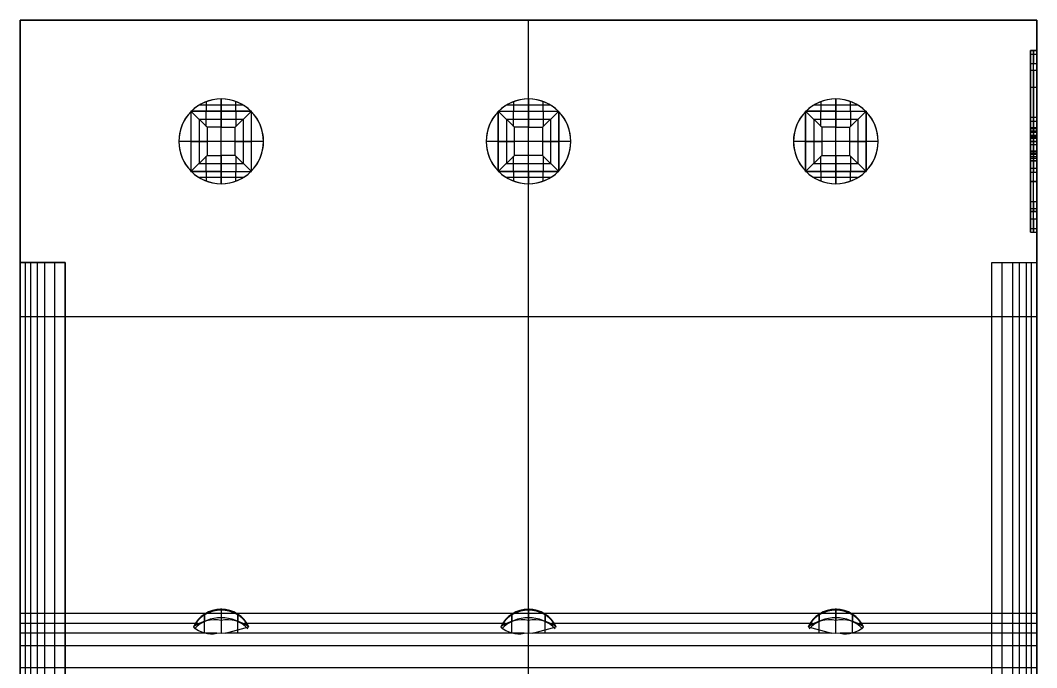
# Model space of a CAD drawing. Extents: x -8.4 to 8.4, y -9.8 to 12.2.
# Drawn here: x -8.4 to 8.4, y 1.46 to 12.16 of the extents above; entities that cross this region are included whole.
import ezdxf

# ---------------------------------------------------------------- set-up
doc = ezdxf.new("R2010")
doc.units = 0
doc.layers.add('DEFAULT', color=7, linetype='CONTINUOUS')

msp = doc.modelspace()

# ---------------------------------------------------------------- linework, layer by layer
at = {"layer": 'DEFAULT', "color": 98}
for p, q in [((8.4, 12.16), (-8.4, 12.16)), ((-8.4, 12.16), (-8.4, 2.36)), ((-8.4, -9.84), (-8.4, 12.16)), ((-8.4, 12.16), (8.4, 12.16)), ((-8.4, 12.16), (8.4, 12.16)), ((-8.4, 12.16), (-8.4, -8.51)), ((0, 10.86), (0, 12.16)), ((0, 10.86), (0, 12.16)), ((8.4, 2.36), (8.4, 12.16)), ((8.4, 12.16), (8.4, -9.84)), ((8.4, -8.51), (8.4, 12.16)), ((8.3, 11.66), (8.4, 11.66)), ((8.4, 11.66), (8.3, 11.66)), ((8.3, 11.449), (8.3, 11.66)), ((8.3, 11.66), (8.3, 11.449)), ((8.3, 11.66), (8.4, 11.66)), ((8.3, 11.31), (8.3, 11.66)), ((8.3, 11.598), (8.4, 11.598)), ((8.3, 11.598), (8.4, 11.598)), ((8.35, 11.449), (8.35, 11.66)), ((8.35, 11.66), (8.35, 11.449)), ((8.4, 11.449), (8.4, 11.66)), ((8.4, 11.66), (8.4, 11.449)), ((8.3, 8.871), (8.3, 11.449)), ((8.3, 11.449), (8.3, 8.871)), ((8.3, 11.449), (8.4, 11.449)), ((8.3, 11.449), (8.4, 11.449)), ((8.35, 8.871), (8.35, 11.449)), ((8.35, 8.871), (8.35, 11.449)), ((8.4, 11.449), (8.4, 8.871)), ((8.4, 8.871), (8.4, 11.449)), ((8.3, 10.386), (8.3, 11.337)), ((8.3, 11.337), (8.3, 10.386)), ((8.3, 11.337), (8.4, 11.337)), ((8.35, 10.386), (8.35, 11.337)), ((8.35, 11.337), (8.35, 10.386)), ((8.4, 10.386), (8.4, 11.337)), ((8.4, 11.337), (8.4, 10.386)), ((8.4, 10.562), (8.4, 11.337)), ((8.3, 11.058), (8.4, 11.058)), ((8.3, 11.058), (8.4, 11.058)), ((-5.08, 10.76), (-5.441, 10.76)), ((-5.325, 10.66), (-5.325, 10.816)), ((-5.08, 10.86), (-5.08, 10.66)), ((-5.08, 9.46), (-5.08, 10.86)), ((-4.719, 10.76), (-5.08, 10.76)), ((-4.835, 10.66), (-4.835, 10.816)), ((0, 10.76), (-0.361, 10.76)), ((-0.245, 10.66), (-0.245, 10.816)), ((0, 10.86), (0, 10.66)), ((0, 9.46), (0, 10.86)), ((0.361, 10.76), (0, 10.76)), ((0.245, 10.66), (0.245, 10.816)), ((5.08, 10.76), (4.719, 10.76)), ((4.835, 10.66), (4.835, 10.816)), ((5.08, 10.86), (5.08, 10.66)), ((5.08, 9.46), (5.08, 10.86)), ((5.441, 10.76), (5.08, 10.76)), ((5.325, 10.66), (5.325, 10.816)), ((-5.575, 10.655), (-5.58, 10.66)), ((-5.58, 10.66), (-5.57, 10.66)), ((-5.57, 10.66), (-5.58, 10.66)), ((-5.58, 10.66), (-5.58, 10.65)), ((-5.58, 10.65), (-5.57, 10.66)), ((-5.58, 10.66), (-5.58, 10.65)), ((-5.58, 10.66), (-5.58, 10.65)), ((-5.58, 10.66), (-5.57, 10.66)), ((-5.575, 10.655), (-5.58, 10.65)), ((-5.58, 10.655), (-5.575, 10.655)), ((-5.58, 10.655), (-5.575, 10.655)), ((-5.58, 10.65), (-5.58, 9.67)), ((-5.58, 10.65), (-5.58, 9.67)), ((-5.58, 10.65), (-5.58, 9.67)), ((-5.577, 10.657), (-5.572, 10.657)), ((-5.577, 10.657), (-5.577, 10.652)), ((-5.57, 10.66), (-5.575, 10.655)), ((-5.575, 10.655), (-5.575, 10.66)), ((-5.575, 10.655), (-5.575, 10.66)), ((-5.312, 10.392), (-5.575, 10.655)), ((-5.08, 10.66), (-5.57, 10.66)), ((-5.57, 10.66), (-5.08, 10.66)), ((-5.57, 10.66), (-5.08, 10.66)), ((-5.327, 10.407), (-5.327, 10.66)), ((-5.08, 10.66), (-5.08, 10.392)), ((-5.08, 10.66), (-4.59, 10.66)), ((-4.59, 10.66), (-5.08, 10.66)), ((-5.08, 10.66), (-4.59, 10.66)), ((-4.848, 10.392), (-4.585, 10.655)), ((-4.833, 10.407), (-4.833, 10.66)), ((-4.58, 10.66), (-4.59, 10.66)), ((-4.59, 10.66), (-4.58, 10.65)), ((-4.59, 10.66), (-4.585, 10.655)), ((-4.59, 10.66), (-4.58, 10.66)), ((-4.59, 10.66), (-4.58, 10.66)), ((-4.588, 10.657), (-4.583, 10.657)), ((-4.585, 10.655), (-4.58, 10.66)), ((-4.585, 10.655), (-4.585, 10.66)), ((-4.585, 10.655), (-4.585, 10.66)), ((-4.585, 10.655), (-4.58, 10.65)), ((-4.585, 10.655), (-4.58, 10.655)), ((-4.585, 10.655), (-4.58, 10.655)), ((-4.583, 10.657), (-4.583, 10.652)), ((-4.58, 10.65), (-4.58, 10.66)), ((-4.58, 10.65), (-4.58, 10.66)), ((-4.58, 10.65), (-4.58, 10.66)), ((-4.58, 9.67), (-4.58, 10.65)), ((-4.58, 9.67), (-4.58, 10.65)), ((-4.58, 9.67), (-4.58, 10.65)), ((-0.5, 10.65), (-0.5, 10.66)), ((-0.5, 10.66), (-0.5, 10.65)), ((-0.5, 10.66), (-0.495, 10.655)), ((-0.5, 10.65), (-0.49, 10.66)), ((-0.49, 10.66), (-0.5, 10.66)), ((-0.49, 10.66), (-0.5, 10.66)), ((-0.5, 10.66), (-0.5, 10.65)), ((-0.5, 10.66), (-0.49, 10.66)), ((-0.5, 10.65), (-0.495, 10.655)), ((-0.5, 10.655), (-0.495, 10.655)), ((-0.5, 10.655), (-0.495, 10.655)), ((-0.5, 9.67), (-0.5, 10.65)), ((-0.5, 10.65), (-0.5, 9.67)), ((-0.5, 10.65), (-0.5, 9.67)), ((-0.497, 10.657), (-0.492, 10.657)), ((-0.497, 10.657), (-0.497, 10.652)), ((-0.495, 10.655), (-0.49, 10.66)), ((-0.495, 10.655), (-0.495, 10.66)), ((-0.495, 10.655), (-0.495, 10.66)), ((-0.232, 10.392), (-0.495, 10.655)), ((-0.49, 10.66), (0, 10.66)), ((-0.49, 10.66), (0, 10.66)), ((-0.49, 10.66), (0, 10.66)), ((-0.247, 10.407), (-0.247, 10.66)), ((0, 10.66), (0, 10.392)), ((0, 10.66), (0.49, 10.66)), ((0, 10.66), (0.49, 10.66)), ((0, 10.66), (0.49, 10.66)), ((0.495, 10.655), (0.232, 10.392)), ((0.247, 10.407), (0.247, 10.66)), ((0.495, 10.655), (0.49, 10.66)), ((0.49, 10.66), (0.5, 10.66)), ((0.49, 10.66), (0.5, 10.66)), ((0.49, 10.66), (0.5, 10.65)), ((0.49, 10.66), (0.5, 10.66)), ((0.492, 10.657), (0.497, 10.657)), ((0.5, 10.66), (0.495, 10.655)), ((0.495, 10.655), (0.495, 10.66)), ((0.495, 10.655), (0.495, 10.66)), ((0.5, 10.65), (0.495, 10.655)), ((0.495, 10.655), (0.5, 10.655)), ((0.495, 10.655), (0.5, 10.655)), ((0.497, 10.657), (0.497, 10.652)), ((0.5, 10.65), (0.5, 10.66)), ((0.5, 10.65), (0.5, 10.66)), ((0.5, 10.65), (0.5, 10.66)), ((0.5, 10.65), (0.5, 9.67)), ((0.5, 9.67), (0.5, 10.65)), ((0.5, 9.67), (0.5, 10.65)), ((4.58, 10.65), (4.59, 10.66)), ((4.59, 10.66), (4.58, 10.66)), ((4.58, 10.66), (4.58, 10.65)), ((4.59, 10.66), (4.58, 10.66)), ((4.58, 10.65), (4.58, 10.66)), ((4.585, 10.655), (4.58, 10.66)), ((4.58, 10.66), (4.59, 10.66)), ((4.58, 10.66), (4.58, 10.65)), ((4.58, 10.65), (4.585, 10.655)), ((4.58, 10.655), (4.585, 10.655)), ((4.58, 10.655), (4.585, 10.655)), ((4.58, 9.67), (4.58, 10.65)), ((4.58, 9.67), (4.58, 10.65)), ((4.58, 10.65), (4.58, 9.67)), ((4.583, 10.657), (4.583, 10.652)), ((4.583, 10.657), (4.588, 10.657)), ((4.585, 10.655), (4.59, 10.66)), ((4.585, 10.655), (4.585, 10.66)), ((4.585, 10.655), (4.585, 10.66)), ((4.848, 10.392), (4.585, 10.655)), ((4.59, 10.66), (5.08, 10.66)), ((5.08, 10.66), (4.59, 10.66)), ((4.59, 10.66), (5.08, 10.66)), ((4.833, 10.407), (4.833, 10.66)), ((5.08, 10.66), (5.08, 10.392)), ((5.08, 10.66), (5.57, 10.66)), ((5.08, 10.66), (5.57, 10.66)), ((5.08, 10.66), (5.57, 10.66)), ((5.312, 10.392), (5.575, 10.655)), ((5.327, 10.407), (5.327, 10.66)), ((5.58, 10.66), (5.57, 10.66)), ((5.57, 10.66), (5.58, 10.65)), ((5.57, 10.66), (5.58, 10.66)), ((5.575, 10.655), (5.57, 10.66)), ((5.57, 10.66), (5.58, 10.66)), ((5.572, 10.657), (5.577, 10.657)), ((5.575, 10.655), (5.58, 10.66)), ((5.575, 10.655), (5.575, 10.66)), ((5.575, 10.655), (5.575, 10.66)), ((5.575, 10.655), (5.58, 10.65)), ((5.575, 10.655), (5.58, 10.655)), ((5.575, 10.655), (5.58, 10.655)), ((5.577, 10.657), (5.577, 10.652)), ((5.58, 10.65), (5.58, 10.66)), ((5.58, 10.66), (5.58, 10.65)), ((5.58, 10.65), (5.58, 10.66)), ((5.58, 10.65), (5.58, 9.67)), ((5.58, 9.67), (5.58, 10.65)), ((5.58, 9.67), (5.58, 10.65)), ((-5.446, 10.526), (-5.08, 10.526)), ((-5.446, 10.526), (-5.446, 9.794)), ((-5.08, 10.526), (-4.714, 10.526)), ((-4.714, 10.526), (-4.714, 9.794)), ((-0.366, 10.526), (0, 10.526)), ((-0.366, 10.526), (-0.366, 9.794)), ((0, 10.526), (0.366, 10.526)), ((0.366, 10.526), (0.366, 9.794)), ((4.714, 10.526), (5.08, 10.526)), ((4.714, 10.526), (4.714, 9.794)), ((5.08, 10.526), (5.446, 10.526)), ((5.446, 10.526), (5.446, 9.794)), ((8.3, 10.304), (8.3, 10.562)), ((8.3, 10.562), (8.3, 10.304)), ((8.3, 10.562), (8.4, 10.562)), ((8.3, 10.15), (8.3, 10.503)), ((8.3, 10.492), (8.4, 10.492)), ((8.3, 10.492), (8.4, 10.492)), ((8.35, 10.562), (8.35, 10.304)), ((8.35, 10.304), (8.35, 10.562)), ((8.4, 10.562), (8.4, 10.304)), ((8.4, 10.562), (8.4, 10.304)), ((-5.08, 10.392), (-5.312, 10.392)), ((-5.312, 10.392), (-5.312, 9.928)), ((-5.08, 10.392), (-4.848, 10.392)), ((-5.08, 9.928), (-5.08, 10.392)), ((-4.848, 9.928), (-4.848, 10.392)), ((0, 10.392), (-0.232, 10.392)), ((-0.232, 9.928), (-0.232, 10.392)), ((0, 10.392), (0.232, 10.392)), ((0, 9.928), (0, 10.392)), ((0.232, 10.392), (0.232, 9.928)), ((5.08, 10.392), (4.848, 10.392)), ((4.848, 10.392), (4.848, 9.928)), ((5.08, 10.392), (5.312, 10.392)), ((5.08, 9.928), (5.08, 10.392)), ((5.312, 9.928), (5.312, 10.392)), ((8.3, 10.373), (8.3, 10.386)), ((8.3, 10.386), (8.3, 10.373)), ((8.3, 10.386), (8.4, 10.386)), ((8.3, 10.386), (8.4, 10.386)), ((8.4, 10.38), (8.3, 10.38)), ((8.3, 10.38), (8.4, 10.38)), ((8.3, 10.215), (8.3, 10.373)), ((8.3, 10.373), (8.3, 10.215)), ((8.3, 10.373), (8.4, 10.373)), ((8.3, 10.373), (8.4, 10.373)), ((8.3, 9.876), (8.3, 10.333)), ((8.3, 10.333), (8.3, 9.876)), ((8.3, 10.333), (8.4, 10.333)), ((8.3, 10.304), (8.3, 10.215)), ((8.3, 10.215), (8.3, 10.304)), ((8.4, 10.304), (8.3, 10.304)), ((8.4, 10.304), (8.3, 10.304)), ((8.3, 10.261), (8.4, 10.261)), ((8.3, 10.261), (8.4, 10.261)), ((8.35, 10.373), (8.35, 10.386)), ((8.35, 10.373), (8.35, 10.386)), ((8.35, 10.215), (8.35, 10.373)), ((8.35, 10.373), (8.35, 10.215)), ((8.35, 9.876), (8.35, 10.333)), ((8.35, 10.333), (8.35, 9.876)), ((8.35, 10.215), (8.35, 10.304)), ((8.35, 10.304), (8.35, 10.215)), ((8.4, 10.386), (8.4, 10.373)), ((8.4, 10.373), (8.4, 10.386)), ((8.4, 10.373), (8.4, 10.215)), ((8.4, 10.215), (8.4, 10.373)), ((8.4, 10.333), (8.4, 9.876)), ((8.4, 10.333), (8.4, 9.876)), ((8.4, 9.876), (8.4, 10.333)), ((8.4, 10.304), (8.4, 10.215)), ((8.4, 10.215), (8.4, 10.304)), ((-5.58, 10.16), (-5.78, 10.16)), ((-4.38, 10.16), (-5.78, 10.16)), ((-5.58, 10.16), (-5.312, 10.16)), ((-4.848, 10.16), (-5.312, 10.16)), ((-4.848, 10.16), (-4.58, 10.16)), ((-4.38, 10.16), (-4.58, 10.16)), ((0.7, 10.16), (-0.7, 10.16)), ((-0.5, 10.16), (-0.7, 10.16)), ((-0.5, 10.16), (-0.232, 10.16)), ((0.232, 10.16), (-0.232, 10.16)), ((0.232, 10.16), (0.5, 10.16)), ((0.7, 10.16), (0.5, 10.16)), ((5.78, 10.16), (4.38, 10.16)), ((4.58, 10.16), (4.38, 10.16)), ((4.58, 10.16), (4.848, 10.16)), ((5.312, 10.16), (4.848, 10.16)), ((5.312, 10.16), (5.58, 10.16)), ((5.78, 10.16), (5.58, 10.16)), ((8.3, 10.239), (8.4, 10.239)), ((8.3, 10.239), (8.4, 10.239)), ((8.4, 10.215), (8.3, 10.215)), ((8.3, 10.215), (8.4, 10.215)), ((8.4, 10.215), (8.3, 10.215)), ((8.3, 10.215), (8.4, 10.215)), ((8.3, 10.215), (8.4, 10.215)), ((8.3, 10.215), (8.4, 10.215)), ((8.4, 10.16), (8.3, 10.16)), ((8.3, 10.16), (8.4, 10.16)), ((8.3, 10.105), (8.4, 10.105)), ((8.3, 10.105), (8.4, 10.105)), ((-5.575, 9.665), (-5.312, 9.928)), ((-5.327, 9.66), (-5.327, 9.913)), ((-5.312, 9.928), (-5.08, 9.928)), ((-5.08, 9.928), (-5.08, 9.66)), ((-4.848, 9.928), (-5.08, 9.928)), ((-4.585, 9.665), (-4.848, 9.928)), ((-4.833, 9.66), (-4.833, 9.913)), ((-0.495, 9.665), (-0.232, 9.928)), ((-0.247, 9.66), (-0.247, 9.913)), ((0, 9.928), (-0.232, 9.928)), ((0.232, 9.928), (0, 9.928)), ((0, 9.66), (0, 9.928)), ((0.495, 9.665), (0.232, 9.928)), ((0.247, 9.66), (0.247, 9.913)), ((4.585, 9.665), (4.848, 9.928)), ((4.833, 9.66), (4.833, 9.913)), ((4.848, 9.928), (5.08, 9.928)), ((5.08, 9.928), (5.08, 9.66)), ((5.08, 9.928), (5.312, 9.928)), ((5.312, 9.928), (5.575, 9.665)), ((5.327, 9.66), (5.327, 9.913)), ((8.3, 9.707), (8.3, 10.059)), ((8.3, 9.995), (8.3, 9.905)), ((8.3, 9.905), (8.3, 9.995)), ((8.3, 9.995), (8.3, 9.836)), ((8.3, 9.836), (8.3, 9.995)), ((8.3, 9.995), (8.4, 9.995)), ((8.4, 9.995), (8.3, 9.995)), ((8.3, 9.995), (8.4, 9.995)), ((8.3, 9.995), (8.4, 9.995)), ((8.3, 9.995), (8.4, 9.995)), ((8.3, 9.995), (8.4, 9.995)), ((8.3, 9.97), (8.4, 9.97)), ((8.3, 9.97), (8.4, 9.97)), ((8.3, 9.948), (8.4, 9.948)), ((8.3, 9.948), (8.4, 9.948)), ((8.35, 9.905), (8.35, 9.995)), ((8.35, 9.836), (8.35, 9.995)), ((8.35, 9.995), (8.35, 9.836)), ((8.35, 9.995), (8.35, 9.905)), ((8.4, 9.995), (8.4, 9.905)), ((8.4, 9.836), (8.4, 9.995)), ((8.4, 9.995), (8.4, 9.905)), ((8.4, 9.995), (8.4, 9.836)), ((-5.446, 9.794), (-5.08, 9.794)), ((-5.08, 9.794), (-4.714, 9.794)), ((-0.366, 9.794), (0, 9.794)), ((0, 9.794), (0.366, 9.794)), ((4.714, 9.794), (5.08, 9.794)), ((5.08, 9.794), (5.446, 9.794)), ((8.3, 9.905), (8.3, 9.648)), ((8.3, 9.648), (8.3, 9.905)), ((8.4, 9.905), (8.3, 9.905)), ((8.4, 9.905), (8.3, 9.905)), ((8.4, 9.876), (8.3, 9.876)), ((8.3, 9.836), (8.3, 9.16)), ((8.3, 9.16), (8.3, 9.836)), ((8.3, 9.836), (8.4, 9.836)), ((8.4, 9.836), (8.3, 9.836)), ((8.35, 9.648), (8.35, 9.905)), ((8.35, 9.905), (8.35, 9.648)), ((8.35, 9.16), (8.35, 9.836)), ((8.35, 9.16), (8.35, 9.836)), ((8.4, 9.905), (8.4, 9.648)), ((8.4, 9.648), (8.4, 9.905)), ((8.4, 9.836), (8.4, 9.16)), ((8.4, 9.16), (8.4, 9.836)), ((-5.57, 9.66), (-5.58, 9.67)), ((-5.58, 9.67), (-5.58, 9.66)), ((-5.58, 9.66), (-5.58, 9.67)), ((-5.58, 9.67), (-5.575, 9.665)), ((-5.58, 9.67), (-5.58, 9.66)), ((-5.575, 9.665), (-5.58, 9.66)), ((-5.58, 9.665), (-5.575, 9.665)), ((-5.58, 9.665), (-5.575, 9.665)), ((-5.58, 9.66), (-5.57, 9.66)), ((-5.58, 9.66), (-5.57, 9.66)), ((-5.58, 9.66), (-5.57, 9.66)), ((-5.577, 9.668), (-5.577, 9.663)), ((-5.577, 9.663), (-5.572, 9.663)), ((-5.57, 9.66), (-5.575, 9.665)), ((-5.575, 9.66), (-5.575, 9.665)), ((-5.575, 9.66), (-5.575, 9.665)), ((-5.08, 9.66), (-5.57, 9.66)), ((-5.57, 9.66), (-5.08, 9.66)), ((-5.57, 9.66), (-5.08, 9.66)), ((-5.325, 9.504), (-5.325, 9.66)), ((-5.08, 9.66), (-5.08, 9.46)), ((-5.08, 9.66), (-4.59, 9.66)), ((-5.08, 9.66), (-4.59, 9.66)), ((-5.08, 9.66), (-4.59, 9.66)), ((-4.835, 9.504), (-4.835, 9.66)), ((-4.58, 9.67), (-4.59, 9.66)), ((-4.585, 9.665), (-4.59, 9.66)), ((-4.59, 9.66), (-4.58, 9.66)), ((-4.59, 9.66), (-4.58, 9.66)), ((-4.59, 9.66), (-4.58, 9.66)), ((-4.588, 9.663), (-4.583, 9.663)), ((-4.585, 9.665), (-4.58, 9.67)), ((-4.58, 9.66), (-4.585, 9.665)), ((-4.585, 9.665), (-4.58, 9.665)), ((-4.585, 9.66), (-4.585, 9.665)), ((-4.585, 9.665), (-4.58, 9.665)), ((-4.585, 9.66), (-4.585, 9.665)), ((-4.583, 9.668), (-4.583, 9.663)), ((-4.58, 9.66), (-4.58, 9.67)), ((-4.58, 9.66), (-4.58, 9.67)), ((-4.58, 9.66), (-4.58, 9.67)), ((-0.5, 9.67), (-0.5, 9.66)), ((-0.49, 9.66), (-0.5, 9.67)), ((-0.5, 9.67), (-0.5, 9.66)), ((-0.495, 9.665), (-0.5, 9.67)), ((-0.5, 9.67), (-0.5, 9.66)), ((-0.5, 9.66), (-0.495, 9.665)), ((-0.5, 9.665), (-0.495, 9.665)), ((-0.5, 9.665), (-0.495, 9.665)), ((-0.49, 9.66), (-0.5, 9.66)), ((-0.5, 9.66), (-0.49, 9.66)), ((-0.5, 9.66), (-0.49, 9.66)), ((-0.497, 9.668), (-0.497, 9.663)), ((-0.497, 9.663), (-0.492, 9.663)), ((-0.495, 9.665), (-0.49, 9.66)), ((-0.495, 9.66), (-0.495, 9.665)), ((-0.495, 9.66), (-0.495, 9.665)), ((-0.49, 9.66), (0, 9.66)), ((0, 9.66), (-0.49, 9.66)), ((-0.49, 9.66), (0, 9.66)), ((-0.245, 9.504), (-0.245, 9.66)), ((0.49, 9.66), (0, 9.66)), ((0, 9.66), (0.49, 9.66)), ((0, 9.66), (0, 9.46)), ((0, 9.66), (0.49, 9.66)), ((0.245, 9.504), (0.245, 9.66)), ((0.5, 9.67), (0.49, 9.66)), ((0.495, 9.665), (0.49, 9.66)), ((0.5, 9.66), (0.49, 9.66)), ((0.5, 9.66), (0.49, 9.66)), ((0.49, 9.66), (0.5, 9.66)), ((0.492, 9.663), (0.497, 9.663)), ((0.5, 9.67), (0.495, 9.665)), ((0.495, 9.665), (0.5, 9.66)), ((0.495, 9.66), (0.495, 9.665)), ((0.495, 9.665), (0.5, 9.665)), ((0.495, 9.66), (0.495, 9.665)), ((0.495, 9.665), (0.5, 9.665)), ((0.497, 9.668), (0.497, 9.663)), ((0.5, 9.66), (0.5, 9.67)), ((0.5, 9.66), (0.5, 9.67)), ((0.5, 9.66), (0.5, 9.67)), ((4.585, 9.665), (4.58, 9.67)), ((4.58, 9.66), (4.58, 9.67)), ((4.58, 9.66), (4.58, 9.67)), ((4.59, 9.66), (4.58, 9.67)), ((4.58, 9.67), (4.58, 9.66)), ((4.585, 9.665), (4.58, 9.66)), ((4.58, 9.665), (4.585, 9.665)), ((4.58, 9.665), (4.585, 9.665)), ((4.59, 9.66), (4.58, 9.66)), ((4.58, 9.66), (4.59, 9.66)), ((4.58, 9.66), (4.59, 9.66)), ((4.583, 9.668), (4.583, 9.663)), ((4.583, 9.663), (4.588, 9.663)), ((4.59, 9.66), (4.585, 9.665)), ((4.585, 9.66), (4.585, 9.665)), ((4.585, 9.66), (4.585, 9.665)), ((5.08, 9.66), (4.59, 9.66)), ((4.59, 9.66), (5.08, 9.66)), ((4.59, 9.66), (5.08, 9.66)), ((4.835, 9.504), (4.835, 9.66)), ((5.57, 9.66), (5.08, 9.66)), ((5.57, 9.66), (5.08, 9.66)), ((5.08, 9.66), (5.08, 9.46)), ((5.08, 9.66), (5.57, 9.66)), ((5.325, 9.504), (5.325, 9.66)), ((5.58, 9.67), (5.57, 9.66)), ((5.575, 9.665), (5.57, 9.66)), ((5.57, 9.66), (5.58, 9.66)), ((5.58, 9.66), (5.57, 9.66)), ((5.57, 9.66), (5.58, 9.66)), ((5.572, 9.663), (5.577, 9.663)), ((5.58, 9.67), (5.575, 9.665)), ((5.58, 9.66), (5.575, 9.665)), ((5.575, 9.665), (5.58, 9.665)), ((5.575, 9.66), (5.575, 9.665)), ((5.575, 9.665), (5.58, 9.665)), ((5.575, 9.66), (5.575, 9.665)), ((5.577, 9.668), (5.577, 9.663)), ((5.58, 9.67), (5.58, 9.66)), ((5.58, 9.67), (5.58, 9.66)), ((5.58, 9.66), (5.58, 9.67)), ((8.3, 9.718), (8.4, 9.718)), ((8.3, 9.718), (8.4, 9.718)), ((8.3, 9.648), (8.4, 9.648)), ((8.4, 9.002), (8.4, 9.707)), ((-5.08, 9.56), (-5.441, 9.56)), ((-4.719, 9.56), (-5.08, 9.56)), ((0, 9.56), (-0.361, 9.56)), ((0.361, 9.56), (0, 9.56)), ((0, 2.36), (0, 9.46)), ((0, 0.7), (0, 9.46)), ((5.08, 9.56), (4.719, 9.56)), ((5.441, 9.56), (5.08, 9.56)), ((8.4, 9.498), (8.3, 9.498)), ((8.3, 9.498), (8.4, 9.498)), ((8.3, 9.16), (8.3, 9.002)), ((8.3, 9.002), (8.3, 9.16)), ((8.4, 9.16), (8.3, 9.16)), ((8.4, 9.16), (8.3, 9.16)), ((8.35, 9.16), (8.35, 9.002)), ((8.35, 9.002), (8.35, 9.16)), ((8.4, 9.002), (8.4, 9.16)), ((8.4, 9.002), (8.4, 9.16)), ((8.3, 9.048), (8.4, 9.048)), ((8.3, 9.048), (8.4, 9.048)), ((8.3, 9.002), (8.4, 9.002)), ((8.4, 9.002), (8.3, 9.002)), ((8.3, 8.66), (8.3, 9.002)), ((8.3, 9.002), (8.4, 9.002)), ((8.3, 8.871), (8.3, 8.66)), ((8.3, 8.66), (8.3, 8.871)), ((8.4, 8.871), (8.3, 8.871)), ((8.4, 8.871), (8.3, 8.871)), ((8.35, 8.871), (8.35, 8.66)), ((8.35, 8.66), (8.35, 8.871)), ((8.4, 8.871), (8.4, 8.66)), ((8.4, 8.66), (8.4, 8.871)), ((8.3, 8.722), (8.4, 8.722)), ((8.3, 8.722), (8.4, 8.722)), ((8.3, 8.66), (8.4, 8.66)), ((8.3, 8.66), (8.4, 8.66)), ((8.3, 8.66), (8.4, 8.66)), ((-8.233, 8.16), (-8.4, 8.16)), ((-8.4, 8.16), (-8.233, 8.16)), ((-8.4, -8.51), (-8.4, 8.16)), ((-8.4, 8.16), (-8.4, -8.51)), ((-8.4, 8.16), (-7.659, 8.16)), ((-8.316, -8.51), (-8.316, 8.16)), ((-8.316, -8.51), (-8.316, 8.16)), ((-8.001, 8.16), (-8.233, 8.16)), ((-8.233, 8.16), (-8.001, 8.16)), ((-8.233, 8.16), (-8.233, -8.51)), ((-8.233, 8.16), (-8.233, -8.51)), ((-8.117, -8.51), (-8.117, 8.16)), ((-8.117, -8.51), (-8.117, 8.16)), ((-7.659, 8.16), (-8.001, 8.16)), ((-8.001, 8.16), (-7.659, 8.16)), ((-8.001, 8.16), (-8.001, -8.51)), ((-8.001, 8.16), (-8.001, -8.51)), ((-7.83, -8.51), (-7.83, 8.16)), ((-7.83, -8.51), (-7.83, 8.16)), ((-7.659, 8.16), (-7.659, -8.51)), ((-7.659, -8.51), (-7.659, 8.16)), ((-7.659, 8.16), (-7.659, -8.889)), ((7.659, -8.51), (7.659, 8.16)), ((7.659, 8.16), (8.001, 8.16)), ((7.659, 8.16), (8.001, 8.16)), ((7.659, -8.51), (7.659, 8.16)), ((7.659, 8.16), (8.4, 8.16)), ((7.659, -8.889), (7.659, 8.16)), ((7.83, -8.51), (7.83, 8.16)), ((7.83, -8.51), (7.83, 8.16)), ((8.001, 8.16), (8.001, -8.51)), ((8.001, 8.16), (8.233, 8.16)), ((8.001, 8.16), (8.001, -8.51)), ((8.001, 8.16), (8.233, 8.16)), ((8.117, -8.51), (8.117, 8.16)), ((8.117, -8.51), (8.117, 8.16)), ((8.233, -8.51), (8.233, 8.16)), ((8.233, 8.16), (8.4, 8.16)), ((8.233, 8.16), (8.4, 8.16)), ((8.233, -8.51), (8.233, 8.16)), ((8.316, -8.51), (8.316, 8.16)), ((8.316, -8.51), (8.316, 8.16)), ((8.4, 8.16), (8.4, -8.51)), ((8.4, 8.16), (8.4, -8.51)), ((8.4, 7.26), (-8.4, 7.26)), ((-8.4, 2.36), (8.4, 2.36)), ((-8.4, 2.029), (-8.4, 2.36)), ((-5.08, 2.426), (-5.08, 2.027)), ((0, 2.426), (0, 2.027)), ((0, 2.36), (0, 2.241)), ((5.08, 2.027), (5.08, 2.426)), ((8.4, 2.36), (8.4, 2.029)), ((-8.4, 2.194), (-5.459, 2.194)), ((-5.354, 2.048), (-5.354, 2.346)), ((-4.806, 2.048), (-4.806, 2.346)), ((-4.701, 2.194), (-0.379, 2.194)), ((-0.274, 2.048), (-0.274, 2.346)), ((0.274, 2.048), (0.274, 2.346)), ((0.379, 2.194), (4.701, 2.194)), ((4.806, 2.048), (4.806, 2.346)), ((5.354, 2.048), (5.354, 2.346)), ((5.459, 2.194), (8.4, 2.194)), ((-8.4, 2.029), (-8.4, 1.461)), ((-5.154, 2.029), (-8.4, 2.029)), ((-5.08, 2.027), (-5.154, 2.029)), ((-5.006, 2.029), (-5.08, 2.027)), ((-5.006, 2.029), (-4.622, 2.134)), ((-0.074, 2.029), (-5.006, 2.029)), ((0, 2.027), (-0.074, 2.029)), ((0.074, 2.029), (0, 2.027)), ((0, 1.461), (0, 2.027)), ((0.074, 2.029), (0.458, 2.134)), ((5.006, 2.029), (0.074, 2.029)), ((4.622, 2.134), (5.006, 2.029)), ((5.08, 2.027), (5.006, 2.029)), ((5.154, 2.029), (5.08, 2.027)), ((8.4, 2.029), (5.154, 2.029)), ((8.4, 1.461), (8.4, 2.029)), ((8.4, 1.823), (-8.4, 1.823)), ((-8.4, 1.461), (8.4, 1.461)), ((-8.4, -3.14), (-8.4, 1.461)), ((8.4, 1.461), (8.4, -3.14))]:
    msp.add_line(p, q, dxfattribs=at)
for points in [[(-5.354, 2.346), (-5.354, 2.356), (-5.354, 2.358), (-5.354, 2.358), (-5.354, 2.358), (-5.354, 2.358), (-5.354, 2.34), (-5.354, 2.22)], [(-5.08, 2.426), (-5.08, 2.437), (-5.08, 2.44), (-5.08, 2.44), (-5.08, 2.44), (-5.08, 2.44), (-5.08, 2.439), (-5.08, 2.41), (-5.08, 2.241)], [(-4.806, 2.346), (-4.806, 2.356), (-4.806, 2.358), (-4.806, 2.358), (-4.806, 2.358), (-4.806, 2.358), (-4.806, 2.34), (-4.806, 2.22)], [(0, 2.426), (0, 2.437), (0, 2.44), (0, 2.44), (0, 2.44), (0, 2.44), (0, 2.439), (0, 2.41), (0, 2.241)], [(0.274, 2.346), (0.274, 2.356), (0.274, 2.358), (0.274, 2.358), (0.274, 2.358), (0.274, 2.358), (0.274, 2.34), (0.274, 2.22)], [(4.806, 2.346), (4.806, 2.356), (4.806, 2.358), (4.806, 2.358), (4.806, 2.358), (4.806, 2.358), (4.806, 2.34), (4.806, 2.22)], [(5.08, 2.426), (5.08, 2.437), (5.08, 2.44), (5.08, 2.44), (5.08, 2.44), (5.08, 2.44), (5.08, 2.439), (5.08, 2.41), (5.08, 2.241)], [(5.354, 2.346), (5.354, 2.356), (5.354, 2.358), (5.354, 2.358), (5.354, 2.358), (5.354, 2.358), (5.354, 2.34), (5.354, 2.22)]]:
    msp.add_lwpolyline(points, dxfattribs=at)
msp.add_polyline3d([(-0.274, 2.346, 0), (-0.274, 2.356, 0), (-0.274, 2.358, 0), (-0.274, 2.358, 0), (-0.274, 2.358, 0), (-0.274, 2.358, 0), (-0.274, 2.34, 0), (-0.274, 2.22, 0)], dxfattribs=at)
for centre, radius, start, end in [((-5.08, 10.16), 0.7, 90, 270), ((-5.08, 10.16), 0.7, 90, 270), ((-5.08, 10.16), 0.7, 90, 270), ((-5.08, 10.16), 0.7, 90, 134.4153), ((-5.08, 10.16), 0.7, 270, 90), ((-5.08, 10.16), 0.7, 45.5847, 90), ((-5.08, 10.16), 0.7, 270, 90), ((-5.08, 10.16), 0.7, 270, 90), ((0, 10.16), 0.7, 90, 270), ((0, 10.16), 0.7, 90, 270), ((0, 10.16), 0.7, 90, 270), ((0, 10.16), 0.7, 90, 134.4153), ((0, 10.16), 0.7, 270, 90), ((0, 10.16), 0.7, 270, 90), ((0, 10.16), 0.7, 45.5847, 90), ((0, 10.16), 0.7, 270, 90), ((5.08, 10.16), 0.7, 90, 270), ((5.08, 10.16), 0.7, 90, 270), ((5.08, 10.16), 0.7, 90, 270), ((5.08, 10.16), 0.7, 90, 134.4153), ((5.08, 10.16), 0.7, 270, 90), ((5.08, 10.16), 0.7, 270, 90), ((5.08, 10.16), 0.7, 45.5847, 90), ((5.08, 10.16), 0.7, 270, 90), ((-5.08, 10.16), 0.7, 135.5847, 224.4153), ((-5.08, 10.16), 0.7, 315.5847, 44.4153), ((0, 10.16), 0.7, 135.5847, 224.4153), ((0, 10.16), 0.7, 315.5847, 44.4153), ((5.08, 10.16), 0.7, 135.5847, 224.4153), ((5.08, 10.16), 0.7, 315.5847, 44.4153), ((-5.08, 10.16), 0.7, 225.5847, 270), ((-5.08, 10.16), 0.7, 270, 314.4153), ((0, 10.16), 0.7, 225.5847, 270), ((0, 10.16), 0.7, 270, 314.4153), ((5.08, 10.16), 0.7, 225.5847, 270), ((5.08, 10.16), 0.7, 270, 314.4153), ((-5.083, 1.925), 0.501, 89.6271, 155.3317), ((-5.086, 1.905), 0.506, 89.3764, 149.0715), ((-5.077, 1.925), 0.501, 24.6683, 90.3729), ((-5.074, 1.905), 0.506, 30.9285, 90.6236), ((-0.003, 1.925), 0.501, 89.6271, 155.3317), ((-0.006, 1.905), 0.506, 89.3764, 149.0715), ((0.003, 1.925), 0.501, 24.6683, 90.3729), ((0.006, 1.905), 0.506, 30.9285, 90.6236), ((5.077, 1.925), 0.501, 89.6271, 155.3317), ((5.074, 1.905), 0.506, 89.3764, 149.0715), ((5.083, 1.925), 0.501, 24.6683, 90.3729), ((5.086, 1.905), 0.506, 30.9285, 90.6236), ((-5.188, 1.67), 0.581, 79.2582, 127.022), ((-5.106, 1.717), 0.566, 87.4052, 136.9302), ((-5.054, 1.717), 0.566, 43.0697, 92.5948), ((-4.972, 1.67), 0.581, 52.978, 100.7418), ((-0.108, 1.67), 0.581, 79.2582, 127.022), ((-0.026, 1.717), 0.566, 87.4052, 136.9302), ((0.026, 1.717), 0.566, 43.0697, 92.5948), ((0.108, 1.67), 0.581, 52.978, 100.7418), ((4.972, 1.67), 0.581, 79.2582, 127.022), ((5.054, 1.717), 0.566, 87.4052, 136.9303), ((5.106, 1.717), 0.566, 43.0698, 92.5948), ((5.188, 1.67), 0.581, 52.978, 100.7418), ((-5.232, 2.495), 0.473, 229.7394, 279.5546), ((-0.152, 2.495), 0.473, 229.7394, 279.5546), ((5.232, 2.495), 0.473, 260.4454, 310.2606)]:
    msp.add_arc(centre, radius, start, end, dxfattribs=at)

doc.saveas('drawing.dxf')
